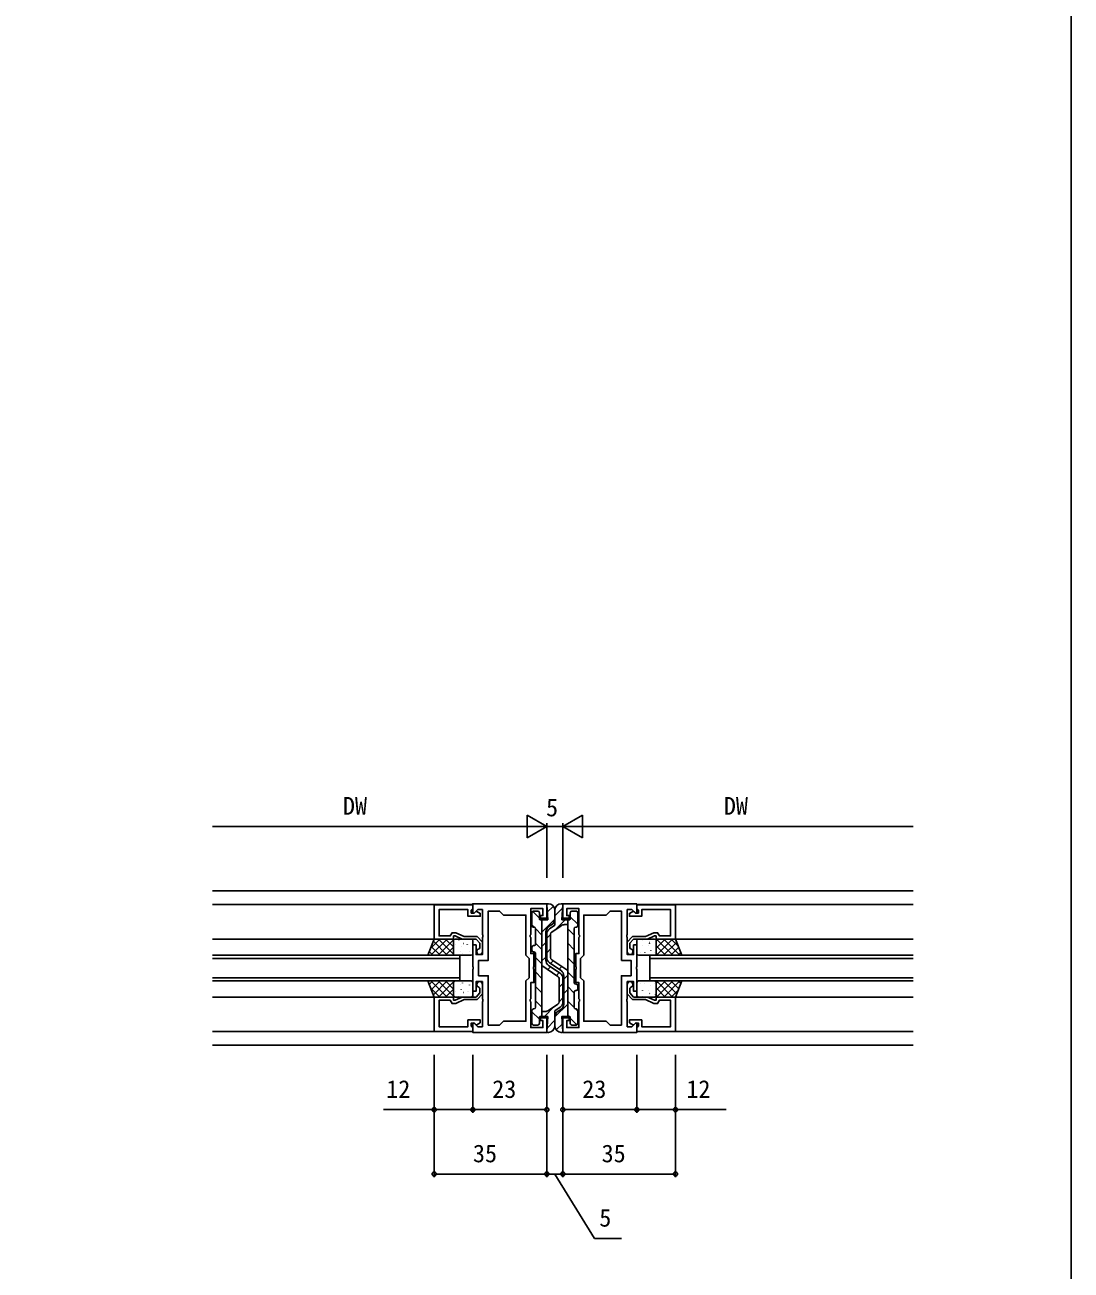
# Model space of a CAD drawing. Units: millimetres, scale not verified. Extents: x -437 to 438, y -681 to 679.
# Drawn here: x 113.1 to 438.3, y -130.1 to 256.9 of the extents above; entities that cross this region are included whole.
import ezdxf
from ezdxf.enums import TextEntityAlignment as Align

# ---------------------------------------------------------------- set-up
doc = ezdxf.new("R2010")
doc.units = ezdxf.units.MM
doc.header["$LTSCALE"] = 4
for name, color, linetype in [('0-2_YKK_11', 7, 'Continuous'), ('0-3_YKK_12', 2, 'Continuous'), ('0-4_YKK_13', 4, 'Continuous'), ('0-6_YKK_D', 6, 'Continuous'), ('0-7_YKK_ZWAK', 7, 'Continuous')]:
    doc.layers.add(name, color=color, linetype=linetype)
doc.styles.add('ＭＳ ゴシック', font='')
doc.styles.get('ＭＳ ゴシック').set_extended_font_data('MS Gothic')

msp = doc.modelspace()

# ---------------------------------------------------------------- linework, layer by layer
at = {"layer": '0-2_YKK_11'}
for p, q in [((257.101, -53.913), (257.101, -38.613)), ((298.501, -53.913), (298.501, -38.613))]:
    msp.add_line(p, q, dxfattribs=at)
for points in [[(240.301, -16.513), (252.301, -16.513), (252.301, -17.713), (252.001, -18.013), (251.801, -18.213), (251.801, -19.113), (252.751, -19.113), (253.251, -18.613), (253.562, -18.613), (254.601, -19.213), (254.601, -20.113), (250.801, -20.113), (250.801, -18.013), (241.801, -18.013), (241.801, -26.213), (245.301, -26.213), (245.879, -25.213), (247.023, -25.213), (249.596, -26.413), (253.652, -26.413), (255.301, -28.2), (255.301, -31.113)], [(254.251, -30.225), (254.501, -29.929), (254.501, -28.513), (253.301, -27.213), (248.946, -27.213), (246.801, -26.213), (246.301, -26.213), (246.301, -27.213), (240.301, -27.213), (240.301, -16.513)], [(275.301, -56.213), (252.301, -56.213), (252.301, -53.412), (252.672, -53.259), (253.826, -54.413), (255.301, -54.413), (255.301, -46.671), (255.421, -46.488), (255.421, -45.938), (255.301, -45.754), (255.301, -40.413), (253.301, -40.413), (253.301, -43.413), (252.301, -43.413), (252.301, -36.671), (252.421, -36.488), (252.421, -35.938), (252.301, -35.754), (252.301, -29.013), (253.301, -29.013), (253.301, -32.013), (255.301, -32.013), (255.301, -26.671), (255.421, -26.488), (255.421, -25.938), (255.301, -25.754), (255.301, -18.013), (253.826, -18.013), (252.672, -19.167), (252.301, -19.013), (252.301, -16.213), (275.301, -16.213), (275.301, -20.713), (273.301, -20.713), (273.301, -19.913), (274.101, -19.913), (274.101, -17.713), (270.301, -17.713), (270.301, -25.754), (270.181, -25.938)], [(303.301, -16.213), (280.301, -16.213), (280.301, -20.713), (282.301, -20.713), (282.301, -19.913), (281.501, -19.913), (281.501, -17.713), (285.301, -17.713), (285.301, -25.754), (285.421, -25.938), (285.421, -26.488), (285.301, -26.671), (285.301, -31.713), (284.301, -31.713), (284.301, -35.754), (284.421, -35.938), (284.421, -36.488), (284.301, -36.671), (284.301, -40.713), (285.301, -40.713), (285.301, -45.754), (285.421, -45.938), (285.421, -46.488), (285.301, -46.671), (285.301, -54.713), (281.501, -54.713), (281.501, -52.513), (282.301, -52.513), (282.301, -51.713), (280.301, -51.713), (280.301, -56.213), (303.301, -56.213), (303.301, -53.412), (302.93, -53.259), (301.776, -54.413), (300.301, -54.413), (300.301, -46.671), (300.181, -46.488), (300.181, -45.938), (300.301, -45.754)], [(300.301, -45.754), (300.301, -40.413), (302.301, -40.413), (302.301, -43.413), (303.301, -43.413), (303.301, -36.671), (303.181, -36.488), (303.181, -35.938), (303.301, -35.754), (303.301, -29.013), (302.301, -29.013), (302.301, -32.013), (300.301, -32.013), (300.301, -26.671), (300.181, -26.488), (300.181, -25.938), (300.301, -25.754), (300.301, -18.013), (301.776, -18.013), (302.93, -19.167), (303.301, -19.013), (303.301, -16.213)], [(315.301, -16.513), (303.301, -16.513), (303.301, -17.713), (303.601, -18.013), (303.801, -18.213), (303.801, -19.113), (302.851, -19.113), (302.351, -18.613), (302.04, -18.613), (301.001, -19.213), (301.001, -20.113), (304.801, -20.113), (304.801, -18.013), (313.801, -18.013), (313.801, -26.213), (310.301, -26.213), (309.723, -25.213), (308.579, -25.213), (306.005, -26.413), (301.95, -26.413), (300.301, -28.2), (300.301, -31.113)], [(301.351, -30.225), (301.101, -29.929), (301.101, -28.513), (302.301, -27.213), (306.656, -27.213), (308.801, -26.213), (309.301, -26.213), (309.301, -27.213), (315.301, -27.213), (315.301, -16.513)], [(270.181, -25.938), (270.181, -26.488), (270.301, -26.671), (270.301, -31.713), (271.301, -31.713), (271.301, -35.754), (271.181, -35.938), (271.181, -36.488), (271.301, -36.671), (271.301, -40.713), (270.301, -40.713), (270.301, -45.754), (270.181, -45.938), (270.181, -46.488), (270.301, -46.671), (270.301, -54.713), (274.101, -54.713), (274.101, -52.513), (273.301, -52.513), (273.301, -51.713), (275.301, -51.713), (275.301, -56.213)], [(240.301, -55.913), (252.301, -55.913), (252.301, -54.713), (252.001, -54.413), (251.801, -54.213), (251.801, -53.313), (252.751, -53.313), (253.251, -53.813), (253.562, -53.813), (254.601, -53.213), (254.601, -52.313), (250.801, -52.313), (250.801, -54.413), (241.801, -54.413), (241.801, -46.213), (245.301, -46.213), (245.879, -47.213), (247.023, -47.213), (249.596, -46.013), (253.652, -46.013), (255.301, -44.225), (255.301, -41.313)], [(254.251, -42.2), (254.501, -42.496), (254.501, -43.913), (253.301, -45.213), (248.946, -45.213), (246.801, -46.213), (246.301, -46.213), (246.301, -45.213), (240.301, -45.213), (240.301, -55.913)], [(315.301, -55.913), (303.301, -55.913), (303.301, -54.713), (303.601, -54.413), (303.801, -54.213), (303.801, -53.313), (302.851, -53.313), (302.351, -53.813), (302.04, -53.813), (301.001, -53.213), (301.001, -52.313), (304.801, -52.313), (304.801, -54.413), (313.801, -54.413), (313.801, -46.213), (310.301, -46.213), (309.723, -47.213), (308.579, -47.213), (306.005, -46.013), (301.95, -46.013), (300.301, -44.225), (300.301, -41.313)], [(301.351, -42.2), (301.101, -42.496), (301.101, -43.913), (302.301, -45.213), (306.656, -45.213), (308.801, -46.213), (309.301, -46.213), (309.301, -45.213), (315.301, -45.213), (315.301, -55.913)]]:
    msp.add_lwpolyline(points, dxfattribs=at)
for points in [[(257.101, -53.913), (257.101, -38.613), (254.101, -38.613), (254.101, -33.813), (257.101, -33.813), (257.101, -18.513), (260.601, -18.513), (261.801, -19.713), (268.801, -19.713), (268.801, -32.213), (269.801, -33.213), (269.801, -39.213), (268.801, -40.213), (268.801, -52.713), (261.801, -52.713), (260.601, -53.913)], [(298.501, -33.813), (298.501, -18.513), (295.001, -18.513), (293.801, -19.713), (286.801, -19.713), (286.801, -32.213), (285.801, -33.213), (285.801, -39.213), (286.801, -40.213), (286.801, -52.713), (293.801, -52.713), (295.001, -53.913), (298.501, -53.913), (298.501, -38.613), (301.501, -38.613), (301.501, -33.813)]]:
    msp.add_lwpolyline(points, close=True, dxfattribs=at)
for centre, start, end in [((254.401, -31.113), 99.59406, 0), ((301.201, -31.113), 180, 80.40594), ((254.401, -41.313), 360, 260.40594), ((301.201, -41.313), 279.59406, 180)]:
    msp.add_arc(centre, 0.9, start, end, dxfattribs=at)
at = {"layer": '0-3_YKK_12'}
for p, q in [((171.366, -12.2), (389.207, -12.2)), ((171.366, -16.5), (252.3, -16.5)), ((389.207, -16.5), (303.301, -16.5)), ((171.366, -27.2), (240.3, -27.2)), ((389.207, -27.2), (315.301, -27.2)), ((171.366, -32.2), (248.3, -32.2)), ((248.3, -33.2), (171.366, -33.2)), ((248.3, -40.2), (248.3, -32.2)), ((307.3, -40.2), (307.3, -32.2)), ((389.207, -32.2), (307.301, -32.2)), ((307.301, -33.2), (389.207, -33.2)), ((171.366, -39.2), (248.3, -39.2)), ((248.3, -40.2), (171.366, -40.2)), ((389.207, -39.2), (307.301, -39.2)), ((307.301, -40.2), (389.207, -40.2)), ((171.366, -45.2), (240.3, -45.2)), ((389.207, -45.2), (315.301, -45.2)), ((171.366, -55.9), (252.3, -55.9)), ((389.207, -55.9), (303.301, -55.9)), ((171.366, -60.2), (389.207, -60.2))]:
    msp.add_line(p, q, dxfattribs=at)
at = {"layer": '0-4_YKK_13'}
for p, q in [((270.701, -23), (270.701, -19)), ((270.925, -18.583), (273.001, -20.658)), ((272.501, -18.5), (271.201, -18.5)), ((273.001, -20.9), (273.001, -19)), ((275.452, -18.869), (277.366, -16.955)), ((275.601, -16.2), (275.801, -16.2)), ((280.236, -17.524), (277.801, -19.959)), ((277.801, -18.2), (277.801, -22.9)), ((277.801, -18.2), (277.801, -21.043)), ((280.001, -16.2), (279.801, -16.2)), ((280.001, -21.2), (280.301, -16.519)), ((282.601, -20.9), (282.601, -19)), ((283.101, -18.5), (284.401, -18.5)), ((284.901, -23), (284.901, -19)), ((270.701, -22.848), (271.356, -23.503)), ((273.543, -21.2), (273.801, -21.458)), ((273.801, -25.01), (277.801, -21.01)), ((273.801, -51.2), (273.801, -21.2)), ((276.793, -22.779), (276.009, -23.227)), ((276.178, -24.002), (277.801, -22.9)), ((276.851, -24.997), (279.72, -23.046)), ((281.05, -21.2), (278.108, -24.142)), ((282.301, -21.2), (280.001, -21.2)), ((280.845, -22.7), (281.801, -22.7)), ((281.801, -21.2), (281.801, -51.2)), ((284.901, -22.611), (282.601, -20.311)), ((271.301, -23.5), (271.201, -23.5)), ((271.798, -23.945), (273.801, -25.948)), ((271.801, -24), (271.801, -28.7)), ((275.001, -33.744), (275.001, -24.964)), ((275.302, -32.938), (275.301, -25.657)), ((276.501, -25.749), (275.301, -26.949)), ((276.502, -32.942), (276.501, -25.658)), ((283.801, -26.001), (281.801, -24.001)), ((283.801, -24), (283.801, -40.7)), ((284.301, -23.5), (284.401, -23.5)), ((242.039, -27.2), (239.142, -30.097)), ((244.284, -27.2), (239.284, -32.2)), ((242.116, -32.2), (239.391, -29.475)), ((244.361, -32.2), (240.032, -27.871)), ((246.301, -27.428), (241.529, -32.2)), ((246.301, -31.894), (241.607, -27.2)), ((246.301, -29.673), (243.774, -32.2)), ((246.301, -29.649), (243.852, -27.2)), ((246.301, -27.404), (246.097, -27.2)), ((246.301, -27.7), (246.301, -31.7)), ((246.494, -30.122), (246.47, -30.166)), ((251.801, -27.2), (246.801, -27.2)), ((246.883, -29.012), (246.875, -29.018)), ((247.951, -27.454), (247.927, -27.498)), ((248.686, -29.479), (248.662, -29.523)), ((249.52, -28.562), (249.432, -28.609)), ((250.575, -28.888), (250.551, -28.932)), ((251.07, -28.856), (251.063, -28.863)), ((251.31, -30.912), (251.286, -30.956)), ((252.301, -31.7), (252.301, -27.7)), ((270.7, -30.7), (270.7, -29.7)), ((271.301, -29.2), (271.2, -29.2)), ((271.801, -28.438), (273.801, -30.438)), ((273.801, -29.5), (275.001, -28.3)), ((276.501, -30.239), (275.302, -31.439)), ((283.801, -30.491), (281.801, -28.491)), ((303.3, -31.7), (303.3, -27.7)), ((303.8, -27.2), (308.8, -27.2)), ((304.581, -27.2), (304.574, -27.213)), ((305.03, -29.245), (305.006, -29.289)), ((305.018, -27.483), (305.01, -27.489)), ((307.038, -29.269), (307.03, -29.275)), ((307.222, -28.602), (307.198, -28.646)), ((307.333, -28.226), (307.245, -28.272)), ((307.654, -30.679), (307.63, -30.723)), ((309.112, -28.011), (309.088, -28.055)), ((312.134, -27.2), (309.3, -30.034)), ((309.889, -27.2), (309.3, -27.789)), ((309.3, -27.7), (309.3, -31.7)), ((312.212, -32.2), (309.3, -29.288)), ((314.379, -27.2), (309.379, -32.2)), ((314.457, -32.2), (309.457, -27.2)), ((315.678, -28.146), (311.624, -32.2)), ((316.702, -32.2), (311.702, -27.2)), ((316.32, -29.75), (313.87, -32.2)), ((316.202, -29.455), (313.947, -27.2)), ((239.871, -32.2), (238.75, -31.078)), ((246.301, -31.919), (246.019, -32.2)), ((246.801, -32.2), (251.801, -32.2)), ((247.228, -32.147), (247.204, -32.191)), ((248.605, -31.065), (248.597, -31.071)), ((249.118, -31.555), (249.094, -31.599)), ((271.2, -31.2), (271.301, -31.2)), ((271.801, -48.4), (271.801, -31.7)), ((271.801, -32.929), (273.801, -34.929)), ((273.801, -33.99), (275.001, -32.79)), ((276.178, -34.592), (279.725, -37.002)), ((277.313, -33.917), (276.452, -34.778)), ((276.852, -33.603), (281.801, -36.969)), ((283.801, -34.981), (281.801, -32.981)), ((303.573, -31.913), (303.549, -31.957)), ((308.8, -32.2), (303.8, -32.2)), ((304.572, -31.477), (304.565, -31.484)), ((305.764, -31.27), (305.74, -31.314)), ((308.76, -31.322), (308.752, -31.328)), ((309.967, -32.2), (309.3, -31.533)), ((316.961, -31.353), (316.115, -32.2)), ((271.801, -37.419), (273.801, -39.419)), ((278.75, -38.797), (273.801, -35.431)), ((275.616, -36.665), (276.476, -35.805)), ((279.424, -37.808), (275.877, -35.398)), ((278.288, -38.483), (279.15, -37.622)), ((279.986, -35.735), (279.126, -36.595)), ((281.801, -38.41), (280.601, -39.61)), ((280.601, -38.656), (280.601, -47.436)), ((283.801, -39.471), (281.801, -37.471)), ((239.871, -40.2), (238.75, -41.322)), ((242.039, -45.2), (239.142, -42.303)), ((244.284, -45.2), (239.284, -40.2)), ((242.116, -40.2), (239.391, -42.925)), ((244.361, -40.2), (240.032, -44.529)), ((246.301, -44.972), (241.529, -40.2)), ((246.301, -40.506), (241.607, -45.2)), ((246.301, -42.727), (243.774, -40.2)), ((246.301, -40.481), (246.019, -40.2)), ((246.301, -44.7), (246.301, -40.7)), ((246.494, -42.278), (246.47, -42.234)), ((246.801, -40.2), (251.801, -40.2)), ((247.228, -40.253), (247.204, -40.209)), ((248.605, -41.335), (248.597, -41.329)), ((249.118, -40.845), (249.094, -40.801)), ((251.31, -41.488), (251.286, -41.444)), ((252.301, -40.7), (252.301, -44.7)), ((271.801, -41.909), (273.801, -43.909)), ((279.1, -39.458), (279.101, -46.742)), ((279.1, -42.161), (280.3, -40.961)), ((280.3, -39.462), (280.301, -46.743)), ((283.801, -43.962), (281.801, -41.962)), ((284.402, -41.2), (284.301, -41.2)), ((284.902, -41.7), (284.902, -42.7)), ((303.3, -40.7), (303.3, -44.7)), ((303.573, -40.487), (303.549, -40.443)), ((308.8, -40.2), (303.8, -40.2)), ((304.572, -40.923), (304.565, -40.916)), ((305.764, -41.13), (305.74, -41.086)), ((307.654, -41.721), (307.63, -41.677)), ((308.76, -41.078), (308.752, -41.072)), ((312.212, -40.2), (309.3, -43.112)), ((309.967, -40.2), (309.3, -40.867)), ((309.3, -44.7), (309.3, -40.7)), ((312.134, -45.2), (309.3, -42.366)), ((314.379, -45.2), (309.379, -40.2)), ((314.457, -40.2), (309.457, -45.2)), ((315.678, -44.254), (311.624, -40.2)), ((316.702, -40.2), (311.702, -45.2)), ((316.32, -42.65), (313.87, -40.2)), ((316.961, -41.047), (316.115, -40.2)), ((246.301, -42.751), (243.852, -45.2)), ((246.301, -44.996), (246.097, -45.2)), ((251.801, -45.2), (246.801, -45.2)), ((246.883, -43.388), (246.875, -43.382)), ((247.951, -44.946), (247.927, -44.902)), ((248.686, -42.921), (248.662, -42.877)), ((249.52, -43.838), (249.432, -43.791)), ((250.575, -43.512), (250.551, -43.468)), ((251.07, -43.544), (251.063, -43.537)), ((271.801, -46.399), (273.801, -48.399)), ((279.101, -46.651), (280.301, -45.451)), ((281.801, -42.9), (280.601, -44.1)), ((283.801, -48.4), (283.801, -43.7)), ((284.301, -43.2), (284.401, -43.2)), ((303.8, -45.2), (308.8, -45.2)), ((304.581, -45.2), (304.574, -45.187)), ((305.03, -43.155), (305.006, -43.111)), ((305.018, -44.917), (305.01, -44.911)), ((307.038, -43.131), (307.03, -43.125)), ((307.222, -43.798), (307.198, -43.754)), ((307.333, -44.174), (307.245, -44.128)), ((309.112, -44.389), (309.088, -44.345)), ((309.889, -45.2), (309.3, -44.611)), ((316.202, -42.945), (313.947, -45.2)), ((270.701, -49.4), (270.701, -53.4)), ((270.701, -49.789), (273.001, -52.089)), ((271.301, -48.9), (271.201, -48.9)), ((274.757, -49.7), (273.801, -49.7)), ((274.552, -51.2), (277.494, -48.258)), ((278.751, -47.403), (275.882, -49.354)), ((281.801, -47.39), (277.801, -51.39)), ((279.424, -48.398), (277.801, -49.5)), ((277.801, -54.2), (277.801, -49.5)), ((278.809, -49.621), (279.593, -49.173)), ((283.804, -48.455), (281.801, -46.452)), ((284.901, -49.552), (284.246, -48.897)), ((284.301, -48.9), (284.401, -48.9)), ((284.901, -49.4), (284.901, -53.4)), ((272.501, -53.9), (271.201, -53.9)), ((273.001, -51.5), (273.001, -53.4)), ((273.301, -51.2), (275.601, -51.2)), ((275.601, -51.2), (275.301, -55.881)), ((275.366, -54.876), (277.801, -52.441)), ((277.801, -54.2), (277.801, -51.357)), ((280.15, -53.531), (278.236, -55.445)), ((282.059, -51.2), (281.801, -50.942)), ((282.601, -51.5), (282.601, -53.4)), ((284.676, -53.817), (282.601, -51.742)), ((283.101, -53.9), (284.401, -53.9)), ((275.601, -56.2), (275.801, -56.2)), ((280.001, -56.2), (279.801, -56.2))]:
    msp.add_line(p, q, dxfattribs=at)
for points in [[(273.301, -21.2), (275.601, -21.2), (275.301, -16.519)], [(282.301, -51.2), (280.001, -51.2), (280.301, -55.881)]]:
    msp.add_lwpolyline(points, dxfattribs=at)
for points in [[(238.301, -32.2), (240.301, -27.2), (246.301, -27.2), (246.301, -32.2)], [(317.3, -32.2), (315.3, -27.2), (309.3, -27.2), (309.3, -32.2)], [(238.301, -40.2), (240.301, -45.2), (246.301, -45.2), (246.301, -40.2)], [(317.3, -40.2), (315.3, -45.2), (309.3, -45.2), (309.3, -40.2)]]:
    msp.add_lwpolyline(points, close=True, dxfattribs=at)
for centre, radius, start, end in [((271.201, -19), 0.5, 89.99641, 179.99641), ((272.501, -19), 0.5, 359.99641, 89.99641), ((275.601, -16.5), 0.3, 90, 183.65976), ((275.801, -18.2), 2, 360, 90), ((279.801, -18.2), 2, 90, 180), ((280.001, -16.5), 0.3, 356.34024, 90), ((283.101, -19), 0.5, 90.00359, 180.00359), ((284.401, -19), 0.5, 0.00359, 90.00359), ((271.201, -23), 0.5, 179.99641, 270), ((273.301, -20.9), 0.3, 179.99641, 270), ((275.801, -21.043), 2, 299.74538, 360), ((280.845, -24.7), 2, 90, 124.21613), ((282.301, -20.9), 0.3, 270, 0.00359), ((284.401, -23), 0.5, 270, 0.00359), ((271.301, -24), 0.5, 360, 89.99997), ((277.001, -24.964), 2, 119.74538, 180), ((277.301, -25.656), 2, 124.16806, 180.00289), ((277.301, -25.658), 0.8, 124.21613, 180.00289), ((284.301, -24), 0.5, 90, 180), ((246.801, -27.7), 0.5, 90, 180), ((251.801, -27.7), 0.5, 360, 90), ((271.2, -29.7), 0.5, 89.99641, 179.99641), ((271.2, -30.7), 0.5, 179.99641, 269.99641), ((271.301, -28.7), 0.5, 269.99641, 360), ((303.8, -27.7), 0.5, 90, 180), ((308.8, -27.7), 0.5, 0, 90), ((246.801, -31.7), 0.5, 180, 270), ((251.801, -31.7), 0.5, 270, 0), ((271.301, -31.7), 0.5, 0, 89.97137), ((277.001, -33.744), 2, 180, 235.81101), ((277.302, -32.938), 2, 180.00289, 235.81101), ((277.302, -32.942), 0.8, 180.00289, 235.78387), ((303.8, -31.7), 0.5, 180, 270), ((308.8, -31.7), 0.5, 270, 0), ((278.3, -39.462), 2, 0.00289, 55.81101), ((278.601, -38.656), 2, 0, 55.81101), ((246.801, -40.7), 0.5, 90, 180), ((251.801, -40.7), 0.5, 0, 90), ((278.3, -39.458), 0.8, 0.00289, 55.78387), ((284.301, -40.7), 0.5, 180, 269.97137), ((284.402, -41.7), 0.5, 359.99641, 89.99641), ((303.8, -40.7), 0.5, 90, 180), ((308.8, -40.7), 0.5, 0, 90), ((246.801, -44.7), 0.5, 180, 270), ((251.801, -44.7), 0.5, 270, 0), ((284.301, -43.7), 0.5, 89.99641, 180), ((284.402, -42.7), 0.5, 269.99641, 359.99641), ((303.8, -44.7), 0.5, 180, 270), ((308.8, -44.7), 0.5, 270, 0), ((271.201, -49.4), 0.5, 90, 180.00359), ((271.301, -48.4), 0.5, 270, 0), ((274.757, -47.7), 2, 270, 304.21613), ((279.801, -51.357), 2, 119.74538, 180), ((278.301, -46.742), 0.8, 304.21613, 0.00289), ((278.301, -46.744), 2, 304.16806, 0.00289), ((278.601, -47.436), 2, 299.74538, 0), ((284.301, -48.4), 0.5, 180, 269.99997), ((284.401, -49.4), 0.5, 359.99641, 90), ((271.201, -53.4), 0.5, 180.00359, 270.00359), ((272.501, -53.4), 0.5, 270.00359, 0.00359), ((273.301, -51.5), 0.3, 90, 180.00359), ((282.301, -51.5), 0.3, 359.99641, 90), ((283.101, -53.4), 0.5, 179.99641, 269.99641), ((284.401, -53.4), 0.5, 269.99641, 359.99641), ((275.601, -55.9), 0.3, 176.34024, 270), ((275.801, -54.2), 2, 270, 0), ((279.801, -54.2), 2, 180, 270), ((280.001, -55.9), 0.3, 270, 3.65976)]:
    msp.add_arc(centre, radius, start, end, dxfattribs=at)
at = {"layer": '0-6_YKK_D'}
for p, q in [((268.3, 7.8), (171.366, 7.8)), ((275.3, 7.8), (263.175, 7.8)), ((275.3, 7.8), (269.237, 11.3)), ((269.237, 11.3), (269.237, 4.3)), ((275.3, 7.8), (269.237, 4.3)), ((275.3, -8.2), (275.3, 8.8)), ((275.3, -8.2), (275.3, 8.8)), ((275.3, 7.8), (280.301, 7.8)), ((280.301, 7.8), (286.363, 11.3)), ((280.301, -8.2), (280.301, 8.8)), ((280.301, -8.2), (280.301, 8.8)), ((280.301, 7.8), (286.363, 4.3)), ((280.301, 7.8), (292.425, 7.8)), ((286.363, 4.3), (286.363, 11.3)), ((287.301, 7.8), (389.207, 7.8)), ((240.3, -63.2), (240.3, -101.2)), ((240.3, -63.2), (240.3, -81.2)), ((252.299, -63.2), (252.299, -81.2)), ((252.299, -63.2), (252.299, -81.2)), ((275.299, -63.2), (275.299, -81.2)), ((275.299, -63.2), (275.299, -101.2)), ((275.299, -63.2), (275.299, -101.2)), ((280.3, -63.2), (280.3, -101.2)), ((280.3, -63.2), (280.3, -81.2)), ((280.3, -63.2), (280.3, -101.2)), ((303.3, -63.2), (303.3, -81.2)), ((303.3, -63.2), (303.3, -81.2)), ((315.3, -63.2), (315.3, -81.2)), ((315.3, -63.2), (315.3, -101.2)), ((252.299, -80.2), (275.299, -80.2)), ((280.3, -80.2), (303.3, -80.2)), ((240.3, -100.2), (275.299, -100.2)), ((275.299, -100.2), (280.3, -100.2)), ((280.3, -100.2), (315.3, -100.2))]:
    msp.add_line(p, q, dxfattribs=at)
for points in [[(252.299, -80.2), (240.3, -80.2), (224.545, -80.2)], [(303.3, -80.2), (315.3, -80.2), (331.055, -80.2)], [(277.8, -100.2), (290.168, -120.2), (298.515, -120.2)]]:
    msp.add_lwpolyline(points, dxfattribs=at)
for centre in [(240.3, -80.2), (252.299, -80.2), (252.299, -80.2), (275.299, -80.2), (280.3, -80.2), (303.3, -80.2), (303.3, -80.2), (315.3, -80.2), (240.3, -100.2), (275.299, -100.2), (275.299, -100.2), (280.3, -100.2), (280.3, -100.2), (315.3, -100.2)]:
    msp.add_circle(centre, 0.637, dxfattribs=at)
at = {"layer": '0-7_YKK_ZWAK'}
msp.add_lwpolyline([(-436.7, -681.2), (438.3, -681.2), (438.3, 643.8)], dxfattribs=at)

# ---------------------------------------------------------------- texts
at = {"layer": '0-6_YKK_D', "style": 'ＭＳ ゴシック'}
for s, p in [('DW', (211.928, 9.8)), ('5', (275.073, 9.3)), ('DW', (330.349, 9.8)), ('12', (225.395, -78.2)), ('23', (258.344, -78.2)), ('23', (286.346, -78.2)), ('12', (318.699, -78.2)), ('35', (252.345, -98.2)), ('35', (292.345, -98.2)), ('5', (291.614, -118.2))]:
    msp.add_text(s, height=5.499, dxfattribs=at).set_placement(p, align=Align.BOTTOM_LEFT)

doc.saveas('drawing.dxf')
